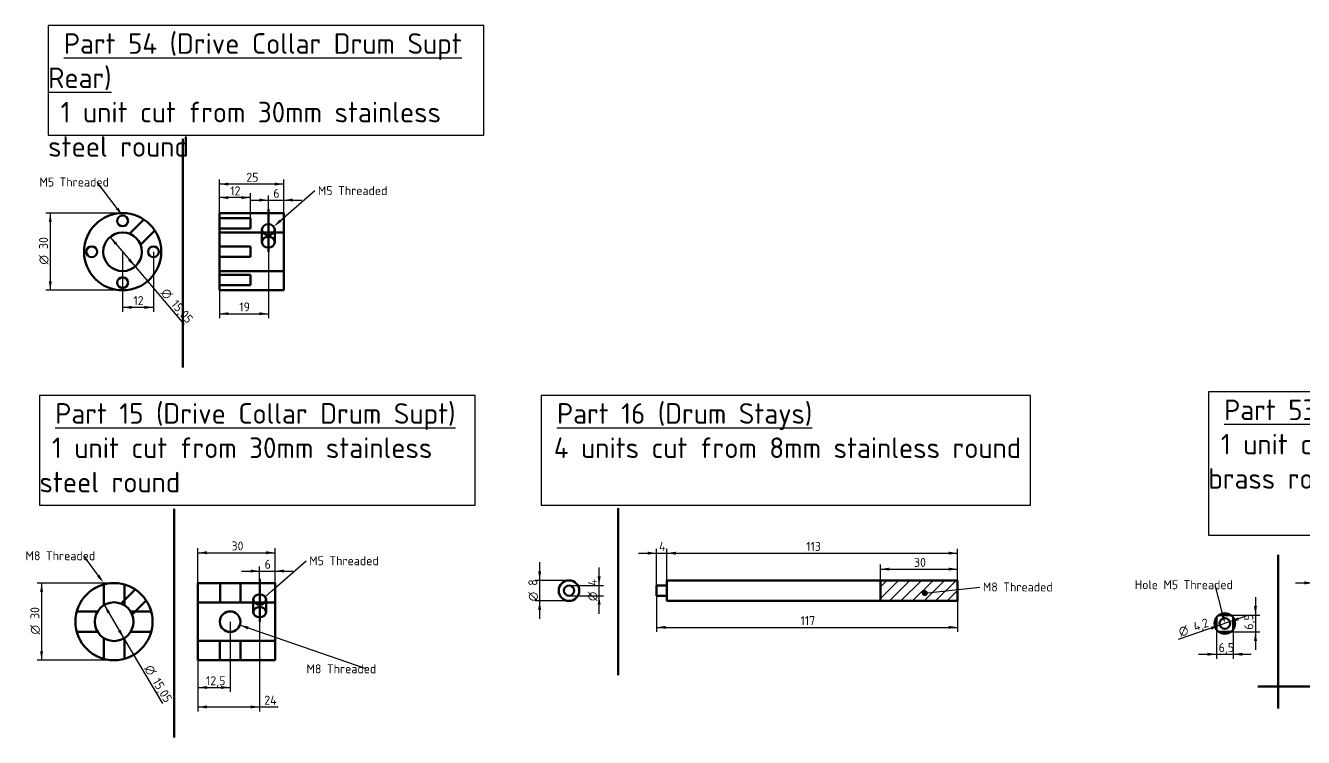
# Model space of a CAD drawing. Header units: millimetres. Extents: x 38 to 838, y 91 to 590.
# Drawn here: x 37.9 to 534.6, y 311.6 to 588.2 of the extents above; entities that cross this region are included whole.
import ezdxf
from ezdxf import colors
from ezdxf.entities.mleader import LeaderData, LeaderLine
from ezdxf.enums import TextEntityAlignment as Align
from ezdxf.lldxf.tags import DXFTag
from ezdxf.math import Vec2, Vec3

# ---------------------------------------------------------------- set-up
doc = ezdxf.new("R2010")
doc.units = ezdxf.units.MM
doc.layers.add('Default', color=7, linetype='Continuous')
doc.layers.add('Dimensions', color=7, linetype='Continuous')
doc.styles.add('SEACAD_Solid_Edge_ISO', font='seiso.ttf')
doc.styles.add('SEACAD_Solid_Edge_ISO1_Symbols', font='semeci1.ttf')
tags = doc.linetypes.add('DASHDOT2', pattern=[12.7, 6.35, -3.175, 0, -3.175]).pattern_tags.tags
tags[10:11] = [DXFTag(74, 4), DXFTag(75, 0), DXFTag(340, '0'), DXFTag(46, 0.0), DXFTag(50, 0.0), DXFTag(44, 0.0), DXFTag(45, 0.0)]
tags[8:9] = [DXFTag(74, 4), DXFTag(75, 0), DXFTag(340, '0'), DXFTag(46, 0.0), DXFTag(50, 0.0), DXFTag(44, 0.0), DXFTag(45, 0.0)]
tags[6:7] = [DXFTag(74, 4), DXFTag(75, 0), DXFTag(340, '0'), DXFTag(46, 0.0), DXFTag(50, 0.0), DXFTag(44, 0.0), DXFTag(45, 0.0)]
tags[4:5] = [DXFTag(74, 4), DXFTag(75, 0), DXFTag(340, '0'), DXFTag(46, 0.0), DXFTag(50, 0.0), DXFTag(44, 0.0), DXFTag(45, 0.0)]
tags = doc.linetypes.add('DIVIDE2', pattern=[15.875, 6.35, -3.175, 0, -3.175, 0, -3.175]).pattern_tags.tags
tags[14:15] = [DXFTag(74, 4), DXFTag(75, 0), DXFTag(340, '0'), DXFTag(46, 0.0), DXFTag(50, 0.0), DXFTag(44, 0.0), DXFTag(45, 0.0)]
tags[12:13] = [DXFTag(74, 4), DXFTag(75, 0), DXFTag(340, '0'), DXFTag(46, 0.0), DXFTag(50, 0.0), DXFTag(44, 0.0), DXFTag(45, 0.0)]
tags[10:11] = [DXFTag(74, 4), DXFTag(75, 0), DXFTag(340, '0'), DXFTag(46, 0.0), DXFTag(50, 0.0), DXFTag(44, 0.0), DXFTag(45, 0.0)]
tags[8:9] = [DXFTag(74, 4), DXFTag(75, 0), DXFTag(340, '0'), DXFTag(46, 0.0), DXFTag(50, 0.0), DXFTag(44, 0.0), DXFTag(45, 0.0)]
tags[6:7] = [DXFTag(74, 4), DXFTag(75, 0), DXFTag(340, '0'), DXFTag(46, 0.0), DXFTag(50, 0.0), DXFTag(44, 0.0), DXFTag(45, 0.0)]
tags[4:5] = [DXFTag(74, 4), DXFTag(75, 0), DXFTag(340, '0'), DXFTag(46, 0.0), DXFTag(50, 0.0), DXFTag(44, 0.0), DXFTag(45, 0.0)]
tags = doc.linetypes.add('HIDDEN2', pattern=[4.7625, 3.175, -1.5875]).pattern_tags.tags
tags[6:7] = [DXFTag(74, 4), DXFTag(75, 0), DXFTag(340, '0'), DXFTag(46, 0.0), DXFTag(50, 0.0), DXFTag(44, 0.0), DXFTag(45, 0.0)]
tags[4:5] = [DXFTag(74, 4), DXFTag(75, 0), DXFTag(340, '0'), DXFTag(46, 0.0), DXFTag(50, 0.0), DXFTag(44, 0.0), DXFTag(45, 0.0)]
doc.dimstyles.new('ISO_(mm)', dxfattribs={"dimtxt": 3.5, "dimasz": 3.5, "dimexe": 1.75, "dimexo": 0, "dimgap": 0.875, "dimtad": 1, "dimtxsty": 'SEACAD_Solid_Edge_ISO', "dimblk1": '_SE_FILLED', "dimblk2": '_SE_FILLED', "dimsah": 1, "dimcen": 1.75, "dimadec": 0, "dimazin": 0, "dimtfac": 0.5, "dimtmove": 0, "dimatfit": 3, "dimfxl": 1, "dimtolj": 1, "dimarcsym": 0})

# ---------------------------------------------------------------- blocks, each defined once
blk = doc.blocks.new('_SE_FILLED')
at = {"color": 0}
blk.add_line((0, 0), (-1, 0), dxfattribs=at)
blk.add_solid([(0, 0), (-1, -0.1665), (-1, 0.1665), (0, 0)], dxfattribs=at)
blk = doc.blocks.new('SEANNOT_GROUP1')
at = {"layer": 'Dimensions', "linetype": 'Continuous', "lineweight": 25}
blk.add_hatch(color=7, dxfattribs=at).paths.add_polyline_path([(124.63, 354.66), (121.13, 355.26), (124.25, 353.56)])
at = {"layer": 'Dimensions', "color": 7, "linetype": 'Continuous', "lineweight": 25}
blk.add_lwpolyline([(170.25, 338.26), (121.13, 355.26)], dxfattribs=at)
at = {"layer": 'Dimensions', "color": 7, "linetype": 'Continuous', "lineweight": 5, "style": 'SEACAD_Solid_Edge_ISO'}
blk.add_text('M8 Threaded', height=3.5, dxfattribs=at).set_placement((147.07, 340.01), align=Align.TOP_LEFT)
blk = doc.blocks.new('_DOT')
at = {"color": 0}
blk.add_line((0, 0), (-1, 0), dxfattribs=at)
at = {"color": 0, "const_width": 0.333}
blk.add_lwpolyline([(-0.1665, 0, 1), (0.1665, 0, 1)], format="xyb", close=True, dxfattribs=at)
blk = doc.blocks.new('DMBLK21')
at = {"layer": 'Dimensions', "linetype": 'Continuous', "lineweight": 25}
for points in [[(43.5, 368.08), (44.67, 368.08), (44.08, 371.58)], [(43.5, 345.08), (44.08, 341.58), (44.67, 345.08)]]:
    blk.add_hatch(color=7, dxfattribs=at).paths.add_polyline_path(points)
at = {"layer": 'Dimensions', "color": 7, "linetype": 'Continuous', "lineweight": 25}
for p, q in [((72.22, 371.58), (42.33, 371.58)), ((44.08, 371.58), (44.08, 341.58)), ((72.22, 341.58), (42.33, 341.58))]:
    blk.add_line(p, q, dxfattribs=at)
for s, style, p in [('30', 'SEACAD_Solid_Edge_ISO', (39.71, 357.63)), ('O', 'SEACAD_Solid_Edge_ISO1_Symbols', (39.71, 351.63))]:
    blk.add_text(s, height=3.5, rotation=90, dxfattribs=dict(at, style=style)).set_placement(p, align=Align.TOP_LEFT)
blk = doc.blocks.new('DMBLK22')
at = {"layer": 'Dimensions', "linetype": 'Continuous', "lineweight": 25}
for points in [[(108.35, 330.42), (108.35, 331.59), (104.85, 331.01)], [(113.85, 330.42), (117.35, 331.01), (113.85, 331.59)]]:
    blk.add_hatch(color=7, dxfattribs=at).paths.add_polyline_path(points)
at = {"layer": 'Dimensions', "color": 7, "linetype": 'Continuous', "lineweight": 25}
for p, q in [((117.35, 356.58), (117.35, 329.26)), ((104.85, 341.58), (104.85, 329.26)), ((104.85, 331.01), (117.35, 331.01))]:
    blk.add_line(p, q, dxfattribs=at)
at = {"layer": 'Dimensions', "color": 7, "linetype": 'Continuous', "lineweight": 25, "style": 'SEACAD_Solid_Edge_ISO'}
blk.add_text('12,5', height=3.5, dxfattribs=at).set_placement((108, 335.38), align=Align.TOP_LEFT)
blk = doc.blocks.new('DMBLK23')
at = {"layer": 'Dimensions', "linetype": 'Continuous', "lineweight": 25}
for points in [[(237.09, 376.14), (237.68, 372.64), (238.26, 376.14)], [(237.09, 361.14), (238.26, 361.14), (237.68, 364.64)]]:
    blk.add_hatch(color=7, dxfattribs=at).paths.add_polyline_path(points)
at = {"layer": 'Dimensions', "color": 7, "linetype": 'Continuous', "lineweight": 25}
for p, q in [((237.68, 379.64), (237.68, 357.64)), ((249.09, 372.64), (235.93, 372.64)), ((249.09, 364.64), (235.93, 364.64))]:
    blk.add_line(p, q, dxfattribs=at)
for s, style, p in [('8', 'SEACAD_Solid_Edge_ISO', (233.3, 370.52)), ('O', 'SEACAD_Solid_Edge_ISO1_Symbols', (233.3, 364.52))]:
    blk.add_text(s, height=3.5, rotation=90, dxfattribs=dict(at, style=style)).set_placement(p, align=Align.TOP_LEFT)
blk = doc.blocks.new('DMBLK24')
at = {"layer": 'Dimensions', "linetype": 'Continuous', "lineweight": 25}
for points in [[(261.39, 374.14), (260.22, 374.14), (260.81, 370.64)], [(261.39, 363.14), (260.81, 366.64), (260.22, 363.14)]]:
    blk.add_hatch(color=7, dxfattribs=at).paths.add_polyline_path(points)
at = {"layer": 'Dimensions', "color": 7, "linetype": 'Continuous', "lineweight": 25}
for p, q in [((260.81, 359.64), (260.81, 377.64)), ((249.09, 370.64), (262.56, 370.64)), ((249.09, 366.64), (262.56, 366.64))]:
    blk.add_line(p, q, dxfattribs=at)
for s, style, p in [('4', 'SEACAD_Solid_Edge_ISO', (256.43, 370.6)), ('O', 'SEACAD_Solid_Edge_ISO1_Symbols', (256.43, 364.6))]:
    blk.add_text(s, height=3.5, rotation=90, dxfattribs=dict(at, style=style)).set_placement(p, align=Align.TOP_LEFT)
blk = doc.blocks.new('DMBLK25')
at = {"layer": 'Dimensions', "linetype": 'Continuous', "lineweight": 25}
for points in [[(290.64, 383.78), (287.14, 383.19), (290.64, 382.61)], [(396.64, 383.78), (396.64, 382.61), (400.14, 383.19)]]:
    blk.add_hatch(color=7, dxfattribs=at).paths.add_polyline_path(points)
at = {"layer": 'Dimensions', "color": 7, "linetype": 'Continuous', "lineweight": 25}
for p, q in [((287.14, 372.64), (287.14, 384.94)), ((287.14, 383.19), (400.14, 383.19)), ((400.14, 372.64), (400.14, 384.94))]:
    blk.add_line(p, q, dxfattribs=at)
at = {"layer": 'Dimensions', "color": 7, "linetype": 'Continuous', "lineweight": 25, "style": 'SEACAD_Solid_Edge_ISO'}
blk.add_text('113', height=3.5, dxfattribs=at).set_placement((341.29, 387.57), align=Align.TOP_LEFT)
blk = doc.blocks.new('DMBLK26')
at = {"layer": 'Dimensions', "linetype": 'Continuous', "lineweight": 25}
for points in [[(279.64, 383.78), (279.64, 382.61), (283.14, 383.19)], [(290.64, 383.78), (287.14, 383.19), (290.64, 382.61)]]:
    blk.add_hatch(color=7, dxfattribs=at).paths.add_polyline_path(points)
at = {"layer": 'Dimensions', "color": 7, "linetype": 'Continuous', "lineweight": 25}
for p, q in [((276.14, 383.19), (294.14, 383.19)), ((283.14, 370.64), (283.14, 384.94)), ((287.14, 370.64), (287.14, 384.94))]:
    blk.add_line(p, q, dxfattribs=at)
at = {"layer": 'Dimensions', "color": 7, "linetype": 'Continuous', "lineweight": 25, "style": 'SEACAD_Solid_Edge_ISO'}
blk.add_text('4', height=3.5, dxfattribs=at).set_placement((284.1, 387.57), align=Align.TOP_LEFT)
blk = doc.blocks.new('DMBLK30')
at = {"layer": 'Dimensions', "linetype": 'Continuous', "lineweight": 25}
for points in [[(534.94, 372.22), (534.94, 371.05), (538.44, 371.64)], [(550.94, 372.22), (547.44, 371.64), (550.94, 371.05)]]:
    blk.add_hatch(color=7, dxfattribs=at).paths.add_polyline_path(points)
at = {"layer": 'Dimensions', "color": 7, "linetype": 'Continuous', "lineweight": 25}
for p, q in [((538.44, 359.12), (538.44, 373.39)), ((547.44, 359.12), (547.44, 373.39)), ((531.44, 371.64), (554.44, 371.64))]:
    blk.add_line(p, q, dxfattribs=at)
at = {"layer": 'Dimensions', "color": 7, "linetype": 'Continuous', "lineweight": 25, "style": 'SEACAD_Solid_Edge_ISO'}
blk.add_text('9', height=3.5, dxfattribs=at).set_placement((541.87, 376.01), align=Align.TOP_LEFT)
blk = doc.blocks.new('DMBLK37')
at = {"layer": 'Dimensions', "linetype": 'Continuous', "lineweight": 25}
for points in [[(497.25, 343.33), (500.75, 343.92), (497.25, 344.5)], [(510.75, 343.33), (510.75, 344.5), (507.25, 343.92)]]:
    blk.add_hatch(color=7, dxfattribs=at).paths.add_polyline_path(points)
at = {"layer": 'Dimensions', "color": 7, "linetype": 'Continuous', "lineweight": 25}
for p, q in [((500.75, 353.54), (500.75, 342.17)), ((507.25, 355.87), (507.25, 342.17)), ((493.75, 343.92), (514.25, 343.92))]:
    blk.add_line(p, q, dxfattribs=at)
at = {"layer": 'Dimensions', "color": 7, "linetype": 'Continuous', "lineweight": 25, "style": 'SEACAD_Solid_Edge_ISO'}
blk.add_text('6,5', height=3.5, dxfattribs=at).set_placement((501.62, 348.29), align=Align.TOP_LEFT)
blk = doc.blocks.new('DMBLK38')
at = {"layer": 'Dimensions', "linetype": 'Continuous', "lineweight": 25}
for points in [[(516.5, 362.62), (515.33, 362.62), (515.92, 359.12)], [(516.5, 349.12), (515.92, 352.62), (515.33, 349.12)]]:
    blk.add_hatch(color=7, dxfattribs=at).paths.add_polyline_path(points)
at = {"layer": 'Dimensions', "color": 7, "linetype": 'Continuous', "lineweight": 25}
for p, q in [((515.92, 366.12), (515.92, 345.62)), ((506.34, 359.12), (517.67, 359.12)), ((504, 352.62), (517.67, 352.62))]:
    blk.add_line(p, q, dxfattribs=at)
at = {"layer": 'Dimensions', "color": 7, "linetype": 'Continuous', "lineweight": 25, "style": 'SEACAD_Solid_Edge_ISO'}
blk.add_text('6,5', height=3.5, rotation=90, dxfattribs=at).set_placement((511.54, 353.48), align=Align.TOP_LEFT)
blk = doc.blocks.new('DMBLK40')
at = {"layer": 'Dimensions', "linetype": 'Continuous', "lineweight": 25}
for points in [[(509.49, 357.14), (509.11, 358.25), (505.99, 356.55)], [(498.9, 353.49), (502.02, 355.18), (498.52, 354.59)]]:
    blk.add_hatch(color=7, dxfattribs=at).paths.add_polyline_path(points)
at = {"layer": 'Dimensions', "color": 7, "linetype": 'Continuous', "lineweight": 25}
for p, q in [((512.61, 358.84), (502.02, 355.18)), ((502.02, 355.18), (485.91, 349.62))]:
    blk.add_line(p, q, dxfattribs=at)
for s, style, p in [('4,2', 'SEACAD_Solid_Edge_ISO', (491.31, 356.12)), ('O', 'SEACAD_Solid_Edge_ISO1_Symbols', (485.64, 354.16))]:
    blk.add_text(s, height=3.5, rotation=19.0394, dxfattribs=dict(at, style=style)).set_placement(p, align=Align.TOP_LEFT)
blk = doc.blocks.new('DMBLK41')
at = {"layer": 'Dimensions', "linetype": 'Continuous', "lineweight": 25}
for points in [[(46.87, 511.83), (48.04, 511.83), (47.46, 515.33)], [(46.87, 488.83), (47.46, 485.33), (48.04, 488.83)]]:
    blk.add_hatch(color=7, dxfattribs=at).paths.add_polyline_path(points)
at = {"layer": 'Dimensions', "color": 7, "linetype": 'Continuous', "lineweight": 25}
for p, q in [((75.6, 515.33), (45.71, 515.33)), ((47.46, 515.33), (47.46, 485.33)), ((75.6, 485.33), (45.71, 485.33))]:
    blk.add_line(p, q, dxfattribs=at)
for s, style, p in [('30', 'SEACAD_Solid_Edge_ISO', (43.08, 501.38)), ('O', 'SEACAD_Solid_Edge_ISO1_Symbols', (43.08, 495.38))]:
    blk.add_text(s, height=3.5, rotation=90, dxfattribs=dict(at, style=style)).set_placement(p, align=Align.TOP_LEFT)
blk = doc.blocks.new('DMBLK42')
at = {"layer": 'Dimensions', "linetype": 'Continuous', "lineweight": 25}
for points in [[(108.35, 383.95), (104.85, 383.37), (108.35, 382.78)], [(131.35, 383.95), (131.35, 382.78), (134.85, 383.37)]]:
    blk.add_hatch(color=7, dxfattribs=at).paths.add_polyline_path(points)
at = {"layer": 'Dimensions', "color": 7, "linetype": 'Continuous', "lineweight": 25}
for p, q in [((104.85, 371.58), (104.85, 385.12)), ((104.85, 383.37), (134.85, 383.37)), ((134.85, 371.58), (134.85, 385.12))]:
    blk.add_line(p, q, dxfattribs=at)
at = {"layer": 'Dimensions', "color": 7, "linetype": 'Continuous', "lineweight": 25, "style": 'SEACAD_Solid_Edge_ISO'}
blk.add_text('30', height=3.5, dxfattribs=at).set_placement((117.91, 387.74), align=Align.TOP_LEFT)
blk = doc.blocks.new('DMBLK43')
at = {"layer": 'Dimensions', "linetype": 'Continuous', "lineweight": 25}
for points in [[(116.73, 527.21), (113.23, 526.62), (116.73, 526.04)], [(134.73, 527.21), (134.73, 526.04), (138.23, 526.62)]]:
    blk.add_hatch(color=7, dxfattribs=at).paths.add_polyline_path(points)
at = {"layer": 'Dimensions', "color": 7, "linetype": 'Continuous', "lineweight": 25}
for p, q in [((113.23, 515.33), (113.23, 528.37)), ((138.23, 526.62), (113.23, 526.62)), ((138.23, 515.33), (138.23, 528.37))]:
    blk.add_line(p, q, dxfattribs=at)
at = {"layer": 'Dimensions', "color": 7, "linetype": 'Continuous', "lineweight": 25, "style": 'SEACAD_Solid_Edge_ISO'}
blk.add_text('25', height=3.5, dxfattribs=at).set_placement((123.66, 531), align=Align.TOP_LEFT)
blk = doc.blocks.new('DMBLK44')
at = {"layer": 'Dimensions', "linetype": 'Continuous', "lineweight": 25}
for points in [[(116.73, 521.94), (113.23, 521.35), (116.73, 520.77)], [(121.73, 521.94), (121.73, 520.77), (125.23, 521.35)]]:
    blk.add_hatch(color=7, dxfattribs=at).paths.add_polyline_path(points)
at = {"layer": 'Dimensions', "color": 7, "linetype": 'Continuous', "lineweight": 25}
for p, q in [((113.23, 513.33), (113.23, 523.1)), ((125.23, 513.33), (125.23, 523.1)), ((125.23, 521.35), (113.23, 521.35))]:
    blk.add_line(p, q, dxfattribs=at)
at = {"layer": 'Dimensions', "color": 7, "linetype": 'Continuous', "lineweight": 25, "style": 'SEACAD_Solid_Edge_ISO'}
blk.add_text('12', height=3.5, dxfattribs=at).set_placement((117.44, 525.73), align=Align.TOP_LEFT)
blk = doc.blocks.new('DMBLK45')
at = {"layer": 'Dimensions', "linetype": 'Continuous', "lineweight": 25}
for points in [[(128.73, 520.98), (128.73, 519.81), (132.23, 520.39)], [(141.73, 520.98), (138.23, 520.39), (141.73, 519.81)]]:
    blk.add_hatch(color=7, dxfattribs=at).paths.add_polyline_path(points)
at = {"layer": 'Dimensions', "color": 7, "linetype": 'Continuous', "lineweight": 25}
for p, q in [((132.23, 516.93), (132.23, 522.14)), ((138.23, 515.33), (138.23, 522.14)), ((125.23, 520.39), (145.23, 520.39))]:
    blk.add_line(p, q, dxfattribs=at)
at = {"layer": 'Dimensions', "color": 7, "linetype": 'Continuous', "lineweight": 25, "style": 'SEACAD_Solid_Edge_ISO'}
blk.add_text('6', height=3.5, dxfattribs=at).set_placement((134.15, 524.77), align=Align.TOP_LEFT)
blk = doc.blocks.new('DMBLK46')
at = {"layer": 'Dimensions', "linetype": 'Continuous', "lineweight": 25}
for points in [[(125.35, 376.84), (125.35, 375.67), (128.85, 376.25)], [(138.35, 376.84), (134.85, 376.25), (138.35, 375.67)]]:
    blk.add_hatch(color=7, dxfattribs=at).paths.add_polyline_path(points)
at = {"layer": 'Dimensions', "color": 7, "linetype": 'Continuous', "lineweight": 25}
for p, q in [((128.85, 373.18), (128.85, 378)), ((134.85, 371.58), (134.85, 378)), ((121.85, 376.25), (141.85, 376.25))]:
    blk.add_line(p, q, dxfattribs=at)
at = {"layer": 'Dimensions', "color": 7, "linetype": 'Continuous', "lineweight": 25, "style": 'SEACAD_Solid_Edge_ISO'}
blk.add_text('6', height=3.5, dxfattribs=at).set_placement((130.78, 380.63), align=Align.TOP_LEFT)
blk = doc.blocks.new('DMBLK50')
at = {"layer": 'Dimensions', "linetype": 'Continuous', "lineweight": 25}
for points in [[(73.42, 503.76), (70.71, 506.05), (72.53, 503)], [(78.62, 497.62), (77.74, 496.86), (80.44, 494.57)]]:
    blk.add_hatch(color=7, dxfattribs=at).paths.add_polyline_path(points)
at = {"layer": 'Dimensions', "color": 7, "linetype": 'Continuous', "lineweight": 25}
for p, q in [((70.71, 506.05), (80.44, 494.57)), ((80.44, 494.57), (99.55, 472.04))]:
    blk.add_line(p, q, dxfattribs=at)
for s, style, p in [('O', 'SEACAD_Solid_Edge_ISO1_Symbols', (92.97, 486.57)), ('15,05', 'SEACAD_Solid_Edge_ISO', (96.85, 482))]:
    blk.add_text(s, height=3.5, rotation=310.304, dxfattribs=dict(at, style=style)).set_placement(p, align=Align.TOP_LEFT)
blk = doc.blocks.new('DMBLK51')
at = {"layer": 'Dimensions', "linetype": 'Continuous', "lineweight": 25}
for points in [[(70.71, 360.34), (68.43, 363.06), (69.71, 359.75)], [(74.81, 353.41), (73.8, 352.82), (76.08, 350.1)]]:
    blk.add_hatch(color=7, dxfattribs=at).paths.add_polyline_path(points)
at = {"layer": 'Dimensions', "color": 7, "linetype": 'Continuous', "lineweight": 25}
for p, q in [((68.43, 363.06), (76.08, 350.1)), ((76.08, 350.1), (91.02, 324.81))]:
    blk.add_line(p, q, dxfattribs=at)
for s, style, p in [('O', 'SEACAD_Solid_Edge_ISO1_Symbols', (86.98, 340.24)), ('15,05', 'SEACAD_Solid_Edge_ISO', (90.03, 335.08))]:
    blk.add_text(s, height=3.5, rotation=300.5649, dxfattribs=dict(at, style=style)).set_placement(p, align=Align.TOP_LEFT)
blk = doc.blocks.new('DMBLK52')
at = {"layer": 'Dimensions', "linetype": 'Continuous', "lineweight": 25}
for points in [[(116.73, 475.67), (116.73, 476.83), (113.23, 476.25)], [(128.73, 475.67), (132.23, 476.25), (128.73, 476.83)]]:
    blk.add_hatch(color=7, dxfattribs=at).paths.add_polyline_path(points)
at = {"layer": 'Dimensions', "color": 7, "linetype": 'Continuous', "lineweight": 25}
for p, q in [((132.23, 508.63), (132.23, 474.5)), ((113.23, 485.33), (113.23, 474.5)), ((113.23, 476.25), (132.23, 476.25))]:
    blk.add_line(p, q, dxfattribs=at)
at = {"layer": 'Dimensions', "color": 7, "linetype": 'Continuous', "lineweight": 25, "style": 'SEACAD_Solid_Edge_ISO'}
blk.add_text('19', height=3.5, dxfattribs=at).set_placement((120.94, 480.63), align=Align.TOP_LEFT)
blk = doc.blocks.new('DMBLK53')
at = {"layer": 'Dimensions', "linetype": 'Continuous', "lineweight": 25}
for points in [[(108.35, 322.87), (108.35, 324.03), (104.85, 323.45)], [(125.35, 322.87), (128.85, 323.45), (125.35, 324.03)]]:
    blk.add_hatch(color=7, dxfattribs=at).paths.add_polyline_path(points)
at = {"layer": 'Dimensions', "color": 7, "linetype": 'Continuous', "lineweight": 25}
for p, q in [((128.85, 356.58), (128.85, 321.7)), ((104.85, 341.58), (104.85, 321.7)), ((104.85, 323.45), (136.1, 323.45))]:
    blk.add_line(p, q, dxfattribs=at)
at = {"layer": 'Dimensions', "color": 7, "linetype": 'Continuous', "lineweight": 25, "style": 'SEACAD_Solid_Edge_ISO'}
blk.add_text('24', height=3.5, dxfattribs=at).set_placement((130.66, 327.82), align=Align.TOP_LEFT)
blk = doc.blocks.new('DMBLK63')
at = {"layer": 'Dimensions', "linetype": 'Continuous', "lineweight": 25}
for points in [[(286.64, 353.79), (286.64, 354.96), (283.14, 354.38)], [(396.64, 353.79), (400.14, 354.38), (396.64, 354.96)]]:
    blk.add_hatch(color=7, dxfattribs=at).paths.add_polyline_path(points)
at = {"layer": 'Dimensions', "color": 7, "linetype": 'Continuous', "lineweight": 25}
for p, q in [((400.14, 368.64), (400.14, 352.63)), ((283.14, 366.64), (283.14, 352.63)), ((283.14, 354.38), (400.14, 354.38))]:
    blk.add_line(p, q, dxfattribs=at)
at = {"layer": 'Dimensions', "color": 7, "linetype": 'Continuous', "lineweight": 25, "style": 'SEACAD_Solid_Edge_ISO'}
blk.add_text('117', height=3.5, dxfattribs=at).set_placement((339.09, 358.75), align=Align.TOP_LEFT)
blk = doc.blocks.new('DMBLK64')
at = {"layer": 'Dimensions', "linetype": 'Continuous', "lineweight": 25}
for points in [[(373.64, 377.58), (370.14, 377), (373.64, 376.42)], [(396.64, 377.58), (396.64, 376.42), (400.14, 377)]]:
    blk.add_hatch(color=7, dxfattribs=at).paths.add_polyline_path(points)
at = {"layer": 'Dimensions', "color": 7, "linetype": 'Continuous', "lineweight": 25}
for p, q in [((370.14, 372.64), (370.14, 378.75)), ((400.14, 368.64), (400.14, 378.75)), ((370.14, 377), (400.14, 377))]:
    blk.add_line(p, q, dxfattribs=at)
at = {"layer": 'Dimensions', "color": 7, "linetype": 'Continuous', "lineweight": 25, "style": 'SEACAD_Solid_Edge_ISO'}
blk.add_text('30', height=3.5, dxfattribs=at).set_placement((383.19, 381.37), align=Align.TOP_LEFT)
blk = doc.blocks.new('DMBLK66')
at = {"layer": 'Dimensions', "linetype": 'Continuous', "lineweight": 25}
for points in [[(79.08, 478.13), (79.08, 479.3), (75.58, 478.71)], [(84.08, 478.13), (87.58, 478.71), (84.08, 479.3)]]:
    blk.add_hatch(color=7, dxfattribs=at).paths.add_polyline_path(points)
at = {"layer": 'Dimensions', "color": 7, "linetype": 'Continuous', "lineweight": 25}
for p, q in [((75.58, 500.31), (75.58, 476.96)), ((87.58, 500.31), (87.58, 476.96)), ((87.58, 478.71), (75.58, 478.71))]:
    blk.add_line(p, q, dxfattribs=at)
at = {"layer": 'Dimensions', "color": 7, "linetype": 'Continuous', "lineweight": 25, "style": 'SEACAD_Solid_Edge_ISO'}
blk.add_text('12', height=3.5, dxfattribs=at).set_placement((79.79, 483.09), align=Align.TOP_LEFT)

msp = doc.modelspace()

# ---------------------------------------------------------------- hatches: boundary and pattern name
at = {"layer": 'Default', "linetype": 'Continuous', "lineweight": 5}
h = msp.add_hatch(dxfattribs=at)
h.set_pattern_fill('LINE', angle=45, style=0)
h.paths.add_polyline_path([(370.138, 364.636), (400.138, 364.636), (400.138, 372.636), (370.138, 372.636)])

# ---------------------------------------------------------------- linework, layer by layer
at = {"layer": 'Default', "color": 7, "linetype": 'DIVIDE2', "lineweight": 50}
for p, q in [((99.006, 544.158), (99.006, 455.351)), ((95.634, 400.407), (95.634, 311.6)), ((268.171, 400.732), (268.171, 335.732)), ((524.74, 322.881), (524.74, 382.501)), ((516.831, 331.424), (694.19, 331.424))]:
    msp.add_line(p, q, dxfattribs=at)
at = {"layer": 'Default', "color": 7, "linetype": 'DASHDOT2', "lineweight": 50}
for p, q in [((132.226, 516.927), (132.226, 500.33)), ((128.854, 373.176), (128.854, 356.58))]:
    msp.add_line(p, q, dxfattribs=at)
at = {"layer": 'Default', "color": 7, "linetype": 'HIDDEN2', "lineweight": 50}
for p, q in [((83.861, 512.848), (78.317, 507.319)), ((125.226, 513.33), (113.226, 513.33)), ((125.226, 513.33), (125.226, 509.33)), ((88.11, 508.6), (82.582, 503.059)), ((125.226, 509.33), (113.226, 509.33)), ((113.226, 507.83), (138.226, 507.83)), ((129.734, 508.911), (129.73, 504.042)), ((134.734, 508.911), (134.734, 504.048)), ((125.226, 502.33), (113.226, 502.33)), ((125.226, 502.33), (125.226, 498.33)), ((125.226, 498.33), (113.226, 498.33)), ((113.226, 492.83), (138.226, 492.83)), ((125.226, 491.33), (113.226, 491.33)), ((125.226, 487.33), (113.226, 487.33)), ((125.226, 491.33), (125.226, 487.33)), ((68.248, 371.043), (68.248, 362.946)), ((80.489, 369.097), (74.979, 363.593)), ((76.253, 371.028), (76.253, 362.953)), ((113.479, 364.08), (113.479, 371.58)), ((121.358, 364.08), (121.358, 371.58)), ((84.738, 364.85), (79.243, 359.372)), ((104.854, 364.08), (134.854, 364.08)), ((126.362, 365.16), (126.358, 360.292)), ((131.362, 365.16), (131.362, 360.298)), ((65.888, 360.586), (57.769, 360.586)), ((86.678, 360.588), (78.624, 360.588)), ((65.848, 352.634), (57.752, 352.634)), ((68.25, 350.208), (68.25, 342.116)), ((76.252, 350.201), (76.252, 342.131)), ((86.696, 352.636), (78.667, 352.636)), ((104.854, 349.08), (134.854, 349.08)), ((113.4, 349.08), (113.4, 341.58)), ((121.358, 349.08), (121.358, 341.58))]:
    msp.add_line(p, q, dxfattribs=at)
at = {"layer": 'Default', "color": 7, "linetype": 'Continuous', "lineweight": 50}
for p, q in [((138.226, 515.33), (113.226, 515.33)), ((113.226, 515.33), (113.226, 485.33)), ((138.226, 515.33), (138.226, 485.33)), ((113.226, 485.33), (138.226, 485.33)), ((287.138, 364.636), (287.138, 372.636)), ((287.138, 372.636), (400.138, 372.636)), ((370.138, 372.636), (370.138, 364.636)), ((400.138, 372.636), (375.138, 372.636)), ((400.138, 364.636), (400.138, 372.636)), ((104.854, 341.58), (104.854, 371.58)), ((104.854, 371.58), (134.854, 371.58)), ((134.854, 371.58), (134.854, 341.58)), ((283.138, 368.636), (283.138, 370.636)), ((283.138, 370.636), (283.138, 366.636)), ((283.138, 370.636), (287.138, 370.636)), ((283.138, 366.636), (287.138, 366.636)), ((287.138, 364.636), (400.138, 364.636)), ((500.754, 355.869), (500.754, 358.201)), ((500.754, 358.201), (500.754, 353.537)), ((506.336, 359.119), (501.673, 359.119)), ((504.004, 359.119), (506.336, 359.119)), ((507.254, 355.869), (507.254, 358.201)), ((507.254, 358.201), (507.254, 353.537)), ((506.336, 352.619), (501.673, 352.619)), ((504.004, 352.619), (506.336, 352.619)), ((134.854, 341.58), (104.854, 341.58))]:
    msp.add_line(p, q, dxfattribs=at)
at = {"layer": 'Default', "color": 7, "linetype": 'Continuous', "lineweight": 30}
for points in [[(46.639, 588.21), (46.639, 545.576), (216.011, 545.576), (216.011, 588.21), (46.639, 588.21)], [(43.267, 444.46), (43.267, 401.826), (212.639, 401.826), (212.639, 444.46), (43.267, 444.46)], [(238.315, 444.46), (238.315, 401.826), (428.447, 401.826), (428.447, 444.46), (238.315, 444.46)], [(497.613, 445.863), (497.613, 390.138), (687.745, 390.138), (687.745, 445.863), (497.613, 445.863)]]:
    msp.add_lwpolyline(points, dxfattribs=at)
at = {"layer": 'Default', "color": 7, "linetype": 'Continuous', "lineweight": 50}
for centre, radius in [((75.596, 500.33), 15), ((75.576, 512.311), 2.1), ((75.576, 500.311), 7.525), ((63.576, 500.324), 2.1), ((87.576, 500.311), 2.1), ((75.589, 488.311), 2.1), ((249.088, 368.636), 4), ((72.224, 356.58), 15), ((249.088, 368.636), 2), ((72.257, 356.578), 7.525), ((117.354, 356.58), 4), ((504.004, 355.869), 4), ((504.004, 355.869), 2.1)]:
    msp.add_circle(centre, radius, dxfattribs=at)
for centre, ratio in [((132.234, 508.911), 0.8485281), ((128.862, 365.16), 0.8)]:
    msp.add_ellipse(centre, major_axis=(2.5, 0), ratio=ratio, dxfattribs=at)
at = {"layer": 'Default', "color": 7, "linetype": 'HIDDEN2', "lineweight": 50}
for centre, ratio in [((132.232, 504.045), 0.8485286), ((128.86, 360.295), 0.8)]:
    msp.add_ellipse(centre, major_axis=(2.5, 0.003), ratio=ratio, dxfattribs=at)

# ---------------------------------------------------------------- block references
at = {"layer": 'Dimensions'}
msp.add_blockref('SEANNOT_GROUP1', (0, 0), dxfattribs=at)

# ---------------------------------------------------------------- texts
at = {"layer": 'Default', "char_height": 10.054167, "attachment_point": 1}
for s, insert, width in [('{\\fSolid Edge ISO|b0||i0||c0|p34;\\C7;\\L\\H10.05416667;\\W1.;\\T1.; }{\\fSolid Edge ISO|b0||i0||c0|p34;\\C7;\\L\\H8.;\\W1.;\\T1.;Part 54 (Drive Collar Drum Supt Rear) \\P}{\\fSolid Edge ISO|b0||i0||c0|p34;\\C7;\\H8.;\\W1.;\\T1.; 1 unit cut from 30mm stainless steel round}', (46.639, 585.24), 169.37182), ('{\\fSolid Edge ISO|b0||i0||c0|p34;\\C7;\\L\\H10.05416667;\\W1.;\\T1.; }{\\fSolid Edge ISO|b0||i0||c0|p34;\\C7;\\L\\H8.;\\W1.;\\T1.;Part 15 (Drive Collar Drum Supt) \\P}{\\fSolid Edge ISO|b0||i0||c0|p34;\\C7;\\H8.;\\W1.;\\T1.; 1 unit cut from 30mm stainless steel round}', (43.267, 441.489), 169.37182), ('{\\fSolid Edge ISO|b0||i0||c0|p34;\\C7;\\L\\H10.05416667;\\W1.;\\T1.; }{\\fSolid Edge ISO|b0||i0||c0|p34;\\C7;\\L\\H8.;\\W1.;\\T1.;Part 16 (Drum Stays) \\P}{\\fSolid Edge ISO|b0||i0||c0|p34;\\C7;\\H8.;\\W1.;\\T1.; 4 units cut from 8mm stainless round}', (238.315, 441.489), 190.13251), ('{\\fSolid Edge ISO|b0||i0||c0|p34;\\C7;\\L\\H10.05416667;\\W1.;\\T1.; }{\\fSolid Edge ISO|b0||i0||c0|p34;\\C7;\\L\\H8.;\\W1.;\\T1.;Part 53 (Damper Spindle) \\P}{\\fSolid Edge ISO|b0||i0||c0|p34;\\C7;\\H8.;\\W1.;\\T1.; 1 unit cut from 8mm stainless or brass round}', (497.613, 442.892), 190.13251)]:
    msp.add_mtext(s, dxfattribs=dict(at, insert=insert, width=width))

# ---------------------------------------------------------------- dimensions: what is measured, and where the dimension line sits
at = {"layer": 'Dimensions', "color": 7, "linetype": 'Continuous', "lineweight": 25}
for base, p1, p2, picture, middle in [((113.226, 526.624), (138.226, 515.33), (113.226, 515.33), 'DMBLK43', (125.726, 526.624)), ((138.226, 520.394), (132.226, 516.927), (138.226, 515.33), 'DMBLK45', (135.226, 520.394)), ((132.226, 476.25), (113.226, 485.33), (132.226, 508.628), 'DMBLK52', (122.726, 476.25)), ((75.576, 478.715), (87.576, 500.311), (75.576, 500.311), 'DMBLK66', (81.576, 478.715)), ((134.854, 376.255), (128.854, 373.176), (134.854, 371.58), 'DMBLK46', (131.854, 376.255)), ((400.138, 376.998), (370.138, 364.636), (400.138, 368.636), 'DMBLK64', (385.138, 376.998)), ((128.854, 323.449), (104.854, 371.58), (128.854, 356.58), 'DMBLK53', (129.434, 323.449)), ((400.138, 354.377), (283.138, 370.636), (400.138, 368.636), 'DMBLK63', (341.638, 354.377)), ((117.354, 331.007), (104.854, 341.58), (117.354, 356.58), 'DMBLK22', (111.104, 331.007)), ((507.254, 343.917), (500.754, 353.537), (507.254, 355.869), 'DMBLK37', (504.004, 343.917))]:
    dim = msp.add_linear_dim(base=base, p1=p1, p2=p2, text='\\A1;<>', dimstyle='ISO_(mm)', override={"dimtolj": 0}, dxfattribs=at)
    dim.commit()
    dim.dimension.update_dxf_attribs({"geometry": picture, "text_midpoint": middle, "dimtype": 160})
for base, p1, p2, angle, picture, middle, dimtype in [((125.226, 521.352), (125.226, 513.33), (113.226, 513.33), 180, 'DMBLK44', (119.226, 521.352), 161), ((104.854, 383.368), (104.854, 371.58), (134.854, 371.58), 0, 'DMBLK42', (119.854, 383.368), 161), ((283.138, 383.192), (283.138, 370.636), (287.138, 370.636), 0, 'DMBLK26', (285.138, 383.192), 161), ((287.138, 383.192), (287.138, 372.636), (400.138, 372.636), 0, 'DMBLK25', (343.638, 383.192), 161), ((538.441, 371.637), (538.441, 359.119), (547.441, 359.119), 0, 'DMBLK30', (542.941, 371.637), 161), ((515.916, 352.619), (501.673, 359.119), (504.004, 352.619), 90, 'DMBLK38', (515.916, 355.869), 160)]:
    dim = msp.add_linear_dim(base=base, p1=p1, p2=p2, angle=angle, text='\\A1;<>', dimstyle='ISO_(mm)', override={"dimtolj": 0}, dxfattribs=at)
    dim.commit()
    dim.dimension.update_dxf_attribs({"geometry": picture, "text_midpoint": middle, "dimtype": dimtype})
for base, p1, p2, angle, picture, middle in [((47.456, 485.33), (75.596, 515.33), (75.596, 485.33), 270, 'DMBLK41', (47.456, 500.33)), ((237.676, 364.636), (249.088, 372.636), (249.088, 364.636), 270, 'DMBLK23', (237.676, 368.636)), ((260.805, 370.636), (249.088, 366.636), (249.088, 370.636), 90, 'DMBLK24', (260.805, 368.636)), ((44.084, 341.58), (72.224, 371.58), (72.224, 341.58), 270, 'DMBLK21', (44.084, 356.58))]:
    dim = msp.add_linear_dim(base=base, p1=p1, p2=p2, angle=angle, text='\\A1;%%c<>', dimstyle='ISO_(mm)', dxfattribs=at)
    dim.commit()
    dim.dimension.update_dxf_attribs({"geometry": picture, "text_midpoint": middle, "dimtype": 161})
for p1, p2, picture, middle in [((70.709, 506.05), (80.444, 494.572), 'DMBLK50', (88.839, 484.674)), ((68.43, 363.057), (76.083, 350.098), 'DMBLK51', (82.594, 339.073)), ((505.989, 356.554), (502.019, 355.184), 'DMBLK40', (498.482, 353.963))]:
    dim = msp.add_diameter_dim_2p(p1=p1, p2=p2, text='\\A1;<>', dimstyle='ISO_(mm)', override={"dimtmove": 1}, dxfattribs=at)
    dim.commit()
    dim.dimension.update_dxf_attribs({"geometry": picture, "text_midpoint": middle, "dimtype": 163})

# ---------------------------------------------------------------- leaders
ml = msp.add_multileader_mtext('Standard', dxfattribs=at)
ml.set_content('{\\pxsm0.9;\\fSolid Edge ISO|b0||i0||c0|p34;\\W1.;M5 Threaded\\P}', color=256)
ml.set_leader_properties()
ml.build(insert=Vec2(0, 0))
ml.multileader.update_dxf_attribs({"dogleg_length": 0, "arrow_head_size": 3.5})
ctx = ml.context
ctx.base_point, ctx.char_height, ctx.arrow_head_size, ctx.landing_gap_size = Vec3(41.252, 527.661), 3.5, 3.5, 1.225
notes = []
notes.append((ctx, [(0, (1, 1, 0), (65.705, 527.411), (-1, 0), 0, [(0, [(75.596, 514.33)], 0, [])])]))
ctx.mtext.insert = Vec3(43.252, 529.164)
ml = msp.add_multileader_mtext('Standard', dxfattribs=at)
ml.set_content('{\\pxsm0.9;\\fSolid Edge ISO|b0||i0||c0|p34;\\W1.;M5 Threaded\\P}', color=256)
ml.set_leader_properties()
ml.build(insert=Vec2(0, 0))
ml.multileader.update_dxf_attribs({"dogleg_length": 0, "arrow_head_size": 3.5})
ctx = ml.context
ctx.base_point, ctx.char_height, ctx.arrow_head_size, ctx.landing_gap_size = Vec3(149.5, 524.317), 3.5, 3.5, 1.225
notes.append((ctx, [(0, (1, 1, 0), (150.275, 524.067), (1, 0), 0, [(0, [(134.305, 510.1)], 0, [])])]))
ctx.mtext.insert = Vec3(151.5, 525.82)
ml = msp.add_multileader_mtext('Standard', dxfattribs=at)
ml.set_content('{\\pxsm0.9;\\fSolid Edge ISO|b0||i0||c0|p34;\\W1.;M8 Threaded\\P}', color=256)
ml.set_leader_properties()
ml.build(insert=Vec2(0, 0))
ml.multileader.update_dxf_attribs({"dogleg_length": 0, "arrow_head_size": 3.5})
ctx = ml.context
ctx.base_point, ctx.char_height, ctx.arrow_head_size, ctx.landing_gap_size = Vec3(35.853, 382.429), 3.5, 3.5, 1.225
notes.append((ctx, [(0, (1, 1, 0), (60.561, 382.179), (-1, 0), 0, [(0, [(68.255, 371.58)], 0, [])])]))
ctx.mtext.insert = Vec3(37.853, 383.946)
ml = msp.add_multileader_mtext('Standard', dxfattribs=at)
ml.set_content('{\\pxsm0.9;\\fSolid Edge ISO|b0||i0||c0|p34;\\W1.;M5 Threaded\\P}', color=256)
ml.set_leader_properties()
ml.set_arrow_properties(name='_SE_FILLED')
ml.build(insert=Vec2(0, 0))
ml.multileader.update_dxf_attribs({"dogleg_length": 0, "arrow_head_size": 3.5})
ctx = ml.context
ctx.base_point, ctx.char_height, ctx.arrow_head_size, ctx.landing_gap_size = Vec3(146.128, 380.498), 3.5, 3.5, 1.225
notes.append((ctx, [(0, (1, 1, 0), (146.903, 380.248), (1, 0), 0, [(0, [(130.933, 366.281)], 0, [])])]))
ctx.mtext.insert = Vec3(148.128, 382.001)
ml = msp.add_multileader_mtext('Standard', dxfattribs=at)
ml.set_content('{\\pxsm0.9;\\fSolid Edge ISO|b0||i0||c0|p34;\\W1.;Hole M5 Threaded\\P}', color=256)
ml.set_leader_properties()
ml.build(insert=Vec2(0, 0))
ml.multileader.update_dxf_attribs({"dogleg_length": 0, "arrow_head_size": 3.5})
ctx = ml.context
ctx.base_point, ctx.char_height, ctx.arrow_head_size, ctx.landing_gap_size = Vec3(466.984, 371.197), 3.5, 3.5, 1.225
notes.append((ctx, [(0, (1, 1, 0), (500.291, 370.947), (-1, 0), 0, [(0, [(504.004, 355.869)], 0, [])])]))
ctx.mtext.insert = Vec3(468.984, 372.708)
ml = msp.add_multileader_mtext('Standard', dxfattribs=at)
ml.set_content('{\\pxsm0.9;\\fSolid Edge ISO|b0||i0||c0|p34;\\W1.;M8 Threaded\\P}', color=256)
ml.set_leader_properties()
ml.set_arrow_properties(name='DOT')
ml.build(insert=Vec2(0, 0))
ml.multileader.update_dxf_attribs({"dogleg_length": 0, "arrow_head_size": 3.5})
ctx = ml.context
ctx.base_point, ctx.char_height, ctx.arrow_head_size, ctx.landing_gap_size = Vec3(407.977, 370.295), 3.5, 3.5, 1.225
notes.append((ctx, [(0, (1, 1, 0), (408.752, 370.045), (1, 0), 0, [(0, [(387.373, 367.697)], 0, [])])]))
ctx.mtext.insert = Vec3(409.977, 371.813)
for ctx, leaders in notes:
    for number, flags, end, landing, length, lines in leaders:
        leader = LeaderData()
        leader.index, (leader.has_last_leader_line, leader.has_dogleg_vector, leader.attachment_direction) = number, flags
        leader.last_leader_point, leader.dogleg_vector, leader.dogleg_length = Vec3(end), Vec3(landing), length
        for number, points, colour, breaks in lines:
            line = LeaderLine()
            line.index, line.vertices, line.color, line.breaks = number, Vec3.list(points), colors.encode_raw_color(colour), breaks
            leader.lines.append(line)
        ctx.leaders.append(leader)

doc.saveas('drawing.dxf')
